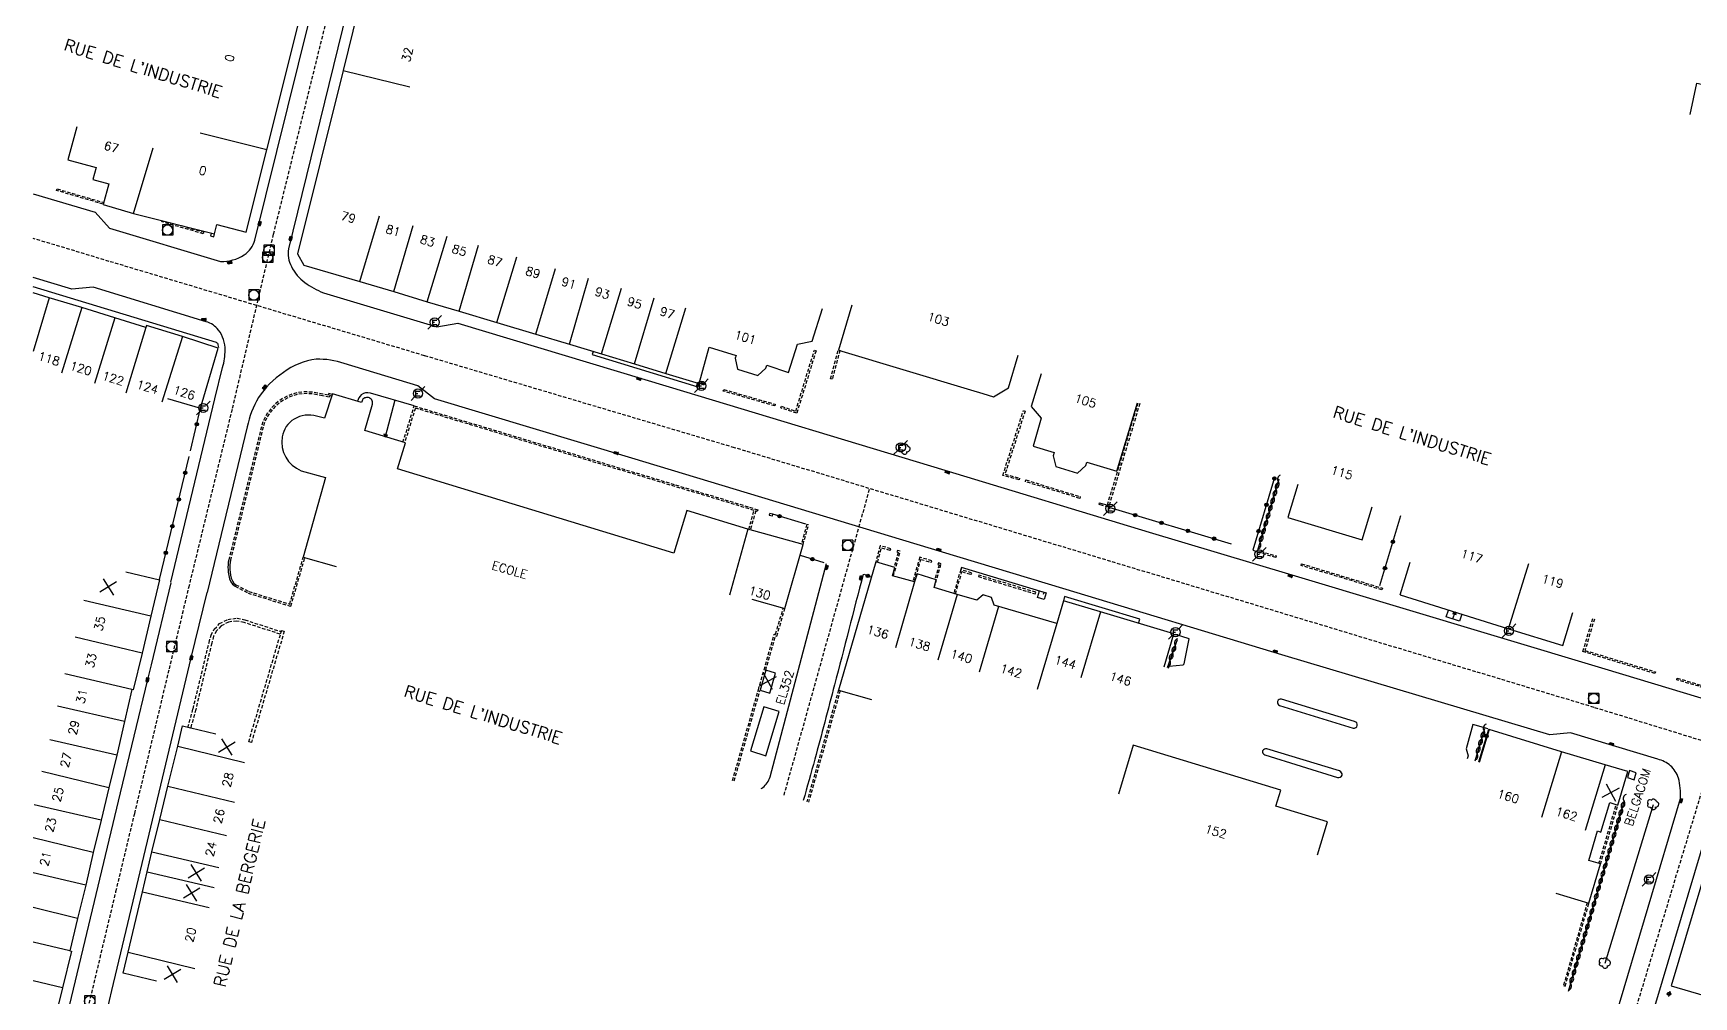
# Model space of a CAD drawing. Header units: millimetres. Extents: x 115000 to 116001, y 121999 to 123001.
# Drawn here: x 115000 to 115241.7, y 122139.1 to 122279.4 of the extents above; entities that cross this region are included whole.
import ezdxf
from ezdxf.enums import TextEntityAlignment as Align

# ---------------------------------------------------------------- set-up
doc = ezdxf.new("R2010")
doc.units = ezdxf.units.MM
doc.linetypes.add('DASHED', pattern=[0.75, 0.5, -0.25])
doc.layers.get('0').update_dxf_attribs({"linetype": 'CONTINUOUS'})
for name, color, linetype in [('W0001', 6, 'DASHED'), ('W0008', 7, 'CONTINUOUS'), ('W0100', 7, 'CONTINUOUS'), ('W0112', 1, 'DASHED'), ('W0300', 7, 'CONTINUOUS'), ('W0302', 3, 'CONTINUOUS'), ('W0310', 3, 'CONTINUOUS'), ('W0322', 7, 'CONTINUOUS'), ('W0334', 7, 'CONTINUOUS'), ('W0400', 7, 'CONTINUOUS'), ('W0420', 7, 'CONTINUOUS'), ('W0471', 7, 'CONTINUOUS'), ('W0984', 7, 'CONTINUOUS'), ('W0989', 7, 'CONTINUOUS'), ('W0991', 7, 'CONTINUOUS'), ('W1102', 7, 'CONTINUOUS')]:
    doc.layers.add(name, color=color, linetype=linetype)
doc.styles.get("Standard").update_dxf_attribs({"font": 'romans.shx', "width": 0.85})

# ---------------------------------------------------------------- blocks, each defined once
blk = doc.blocks.new('t991o')
at = {"color": 0, "linetype": 'Continuous'}
for p, q in [((-1, 1), (1, -1)), ((-1, -1), (1, 1))]:
    blk.add_line(p, q, dxfattribs=at)
blk = doc.blocks.new('T400')
for p, q in [((-0.15, 0.3), (0.15, 0.3)), ((-0.15, -0.25), (-0.15, 0.3)), ((-0.15, 0.15), (0.15, 0.15)), ((-0.15, 0), (0.15, 0)), ((0.15, 0.3), (0.15, -0.25)), ((-0.15, -0.15), (0.15, -0.15)), ((-0.15, -0.25), (-0.15, -0.3)), ((-0.15, -0.3), (0.15, -0.3)), ((0.15, -0.3), (0.15, -0.25))]:
    blk.add_line(p, q)
blk = doc.blocks.new('T420')
for p, q in [((0.75, 0.75), (-0.75, 0.75)), ((-0.75, 0.75), (-0.75, -0.75)), ((0.75, 0.75), (0.75, -0.75)), ((0.75, -0.75), (-0.75, -0.75))]:
    blk.add_line(p, q)
blk.add_ellipse((0, 0), major_axis=(-0.53, 0.53), ratio=1, start_param=3.926991, end_param=10.210176)
blk = doc.blocks.new('t322o')
at = {"color": 0, "linetype": 'Continuous'}
for radius in [0.25, 0.15]:
    blk.add_circle((0, 0), radius, dxfattribs=at)
blk = doc.blocks.new('t310o')
at = {"color": 0, "linetype": 'Continuous'}
for centre, start, end in [((-0.5, 0.38), 216.8699, 323.1304), ((0.5, -0.37), 36.8699, 143.1303)]:
    blk.add_arc(centre, 0.625, start, end, dxfattribs=at)
blk = doc.blocks.new('T471')
for p, q in [((-0.333334, 0.333334), (-0.333334, -0.333334)), ((-0.333334, 0.333334), (0.333334, 0.333334)), ((-0.333334, 0), (0, 0)), ((0.500001, 0.500001), (1.000002, 1.000002)), ((-0.500001, -0.500001), (-1.000002, -1.000002)), ((-0.333334, -0.333334), (0.333334, -0.333334))]:
    blk.add_line(p, q)
blk.add_ellipse((0, 0), major_axis=(0.471405, 0.471405), ratio=1, start_param=5.4977871438, end_param=11.780972451)
blk = doc.blocks.new('T300')
for p, q in [((-0.8, 0.51), (-0.86, 0.34)), ((-0.86, 0.34), (-0.86, 0.17)), ((-0.86, 0.17), (-0.74, 0.06)), ((-0.69, 0.63), (-0.8, 0.51)), ((-0.8, -0.06), (-0.74, 0.06)), ((-0.74, 0.06), (-0.69, 0.11)), ((-0.57, 0.69), (-0.69, 0.63)), ((-0.46, 0.69), (-0.57, 0.69)), ((-0.29, 0.63), (-0.46, 0.69)), ((-0.29, 0.63), (-0.17, 0.74)), ((-0.23, 0.57), (-0.29, 0.63)), ((-0.17, 0.74), (-0.06, 0.8)), ((-0.06, 0.8), (0.06, 0.8)), ((0.06, 0.8), (0.23, 0.74)), ((0.23, 0.74), (0.34, 0.63)), ((0.34, 0.63), (0.4, 0.51)), ((0.46, 0.46), (0.34, 0.46)), ((0.4, 0.51), (0.4, 0.46)), ((0.57, 0.4), (0.46, 0.46)), ((0.57, 0.4), (0.69, 0.29)), ((0.69, 0.29), (0.74, 0.17)), ((0.74, 0.06), (0.69, -0.17)), ((0.74, 0.17), (0.74, 0.06)), ((-0.8, -0.17), (-0.8, -0.06)), ((-0.8, -0.23), (-0.8, -0.17)), ((-0.74, -0.34), (-0.8, -0.23)), ((-0.69, -0.4), (-0.74, -0.34)), ((-0.51, -0.46), (-0.69, -0.4)), ((-0.4, -0.46), (-0.51, -0.46)), ((-0.4, -0.46), (-0.34, -0.46)), ((-0.34, -0.46), (-0.34, -0.4)), ((-0.34, -0.51), (-0.34, -0.46)), ((-0.29, -0.63), (-0.34, -0.51)), ((-0.17, -0.74), (-0.29, -0.63)), ((-0.06, -0.8), (-0.17, -0.74)), ((0.06, -0.8), (-0.06, -0.8)), ((0.17, -0.74), (0.06, -0.8)), ((0.23, -0.69), (0.17, -0.74)), ((0.29, -0.46), (0.23, -0.46)), ((0.29, -0.63), (0.23, -0.69)), ((0.46, -0.4), (0.29, -0.46)), ((0.34, -0.51), (0.29, -0.63)), ((0.34, -0.51), (0.34, -0.46)), ((0.57, -0.34), (0.46, -0.4)), ((0.63, -0.29), (0.57, -0.34)), ((0.69, -0.17), (0.63, -0.29))]:
    blk.add_line(p, q)
blk = doc.blocks.new('t112o')
at = {"color": 0, "linetype": 'Continuous'}
for p, q in [((-0.5, 0.5), (0.5, 0.5)), ((-0.5, -0.5), (-0.5, 0.5)), ((0.5, 0.5), (0.5, -0.5)), ((0.5, -0.5), (-0.5, -0.5))]:
    blk.add_line(p, q, dxfattribs=at)

msp = doc.modelspace()

# ---------------------------------------------------------------- linework, layer by layer
at = {"layer": 'W0001'}
for points in [[(115022.66, 122198.7), (115029.02, 122224.83), (115034.99, 122250.17), (115049.15, 122307.38), (115057.29, 122339.93)], [(115775.04, 122017.45), (115761.21, 122021.84), (115744.63, 122026.65), (115735.29, 122028.5), (115626.08, 122061.41), (115543.03, 122086.57), (115522.22, 122092.46), (115515.24, 122095.51), (115478.19, 122106.29), (115358.41, 122141.59), (115305.22, 122157.5), (115260.75, 122170.9), (115227.19, 122181.25), (115102.07, 122219.06), (115056.95, 122232.46), (115011.06, 122246.19), (115000, 122249.53)], [(115109.29, 122168.48), (115121.76, 122213.11)], [(115000.62, 122106.86), (115007.47, 122135.29), (115012.05, 122154.44), (115014.77, 122165.8), (115019.82, 122186.88), (115022.66, 122198.7)], [(115232.76, 122135.62), (115244.93, 122175.78)]]:
    msp.add_lwpolyline(points, dxfattribs=at)
at = {"layer": 'W0008', "flags": 128}
for points in [[(115000, 122256.02), (115009.03, 122253.33), (115011.1, 122251.03), (115027.28, 122246.17, 0.151), (115030.71, 122247.13, 0.1683), (115032.26, 122249.3), (115043.4, 122294.3), (115047.18, 122309.51), (115054.88, 122340.59)], [(115059.69, 122339.24), (115052.26, 122309.33), (115045.65, 122282.63), (115037.18, 122248.02, 0.1716), (115037.58, 122245.45, 0.1194), (115039.54, 122243.1, 0.0531), (115042.23, 122241.62), (115058.74, 122236.64), (115061.83, 122237.18), (115092.55, 122227.92), (115132.68, 122215.77), (115162.45, 122206.76), (115182.71, 122200.7), (115228.74, 122186.86), (115249.46, 122180.61), (115303.16, 122164.47), (115305.37, 122162.31), (115323.93, 122156.92, 0.1386), (115326.16, 122156.94, 0.13), (115327.94, 122157.97, 0.1202), (115329.1, 122160.07), (115329.11, 122160.1)], [(115020.02, 122199.47), (115026.45, 122226.17), (115027.57, 122230.76, 0.0639), (115027.94, 122233.28, 0.1663), (115026.98, 122236.19, 0.1465), (115025.18, 122237.41), (115008.72, 122242.44), (115005.62, 122242.15), (115000, 122243.84)], [(115230.37, 122136.34), (115239.78, 122168, 0.0808), (115239.47, 122170.96, 0.1308), (115238.31, 122172.77, 0.1073), (115236.48, 122173.72), (115223.77, 122177.54), (115220.74, 122177.27), (115182.25, 122188.78), (115149.85, 122198.55), (115132.34, 122203.86), (115087.14, 122217.53), (115058.4, 122226.2), (115055.96, 122228.06), (115045.27, 122231.34, 0.0807), (115041.19, 122231.96, 0.1317), (115036.42, 122230, 0.1033), (115032.79, 122226.36, 0.0786), (115031.14, 122222.09), (115025.3, 122197.99)], [(115105.95, 122169.43, 0.015154), (115106.19, 122169.6, 0.1596), (115107.25, 122171.13), (115115.45, 122202.22)], [(115120.8, 122200.63, -0.0006), (115116.63, 122184.53, -0.0028), (115113.76, 122173.7, -0.001321), (115112.09, 122167.68)], [(115291.95, 122120.7), (115317.06, 122135.07, 0.1276), (115318.57, 122136.65, 0.0584), (115319.15, 122137.93), (115321.34, 122144.89, 0.1928), (115321.03, 122147.08, 0.2035), (115318.73, 122149.13), (115302.19, 122154.02), (115299.14, 122153.74), (115265.63, 122163.76), (115263.19, 122165.63), (115249.58, 122169.77, 0.0772), (115247.78, 122169.74, 0.1516), (115245.73, 122168.43, 0.1108), (115244.59, 122166.42), (115235.15, 122134.91)]]:
    msp.add_lwpolyline(points, format="xyb", dxfattribs=at)
at = {"layer": 'W0008'}
for points in [[(115020.01, 122199.41), (115017.15, 122187.47), (115016.63, 122185.3), (115012.67, 122168.8), (115007.23, 122146.09), (115005.25, 122137.82), (115000.76, 122119.03), (115000, 122115.91)], [(115003.26, 122106.1), (115004.88, 122112.96), (115008.61, 122128.4), (115010.75, 122137.11), (115011.43, 122140.05), (115016.86, 122162.8), (115023.01, 122188.47), (115025.3, 122197.99)]]:
    msp.add_lwpolyline(points, dxfattribs=at)
at = {"layer": 'W0100'}
msp.add_line((115198.95, 122197.63), (115200.44, 122202.4), dxfattribs=at)
at = {"layer": 'W0100', "flags": 128}
for points in [[(115006.35, 122265.8), (115005.02, 122260.98), (115009.14, 122259.85), (115008.66, 122258.12), (115010.99, 122257.5), (115010.19, 122254.46), (115014.58, 122253.14), (115026.39, 122250.18), (115026.71, 122251.58), (115031.02, 122250.46), (115033.99, 122262.45), (115038.53, 122280.42), (115039.43, 122284.09), (115039.65, 122284.96), (115040.98, 122290.44), (115042.44, 122296.3), (115045.69, 122309.36), (115047.27, 122315.45), (115047.51, 122316.4), (115053.7, 122340.73)], [(115047.27, 122282.66), (115045.13, 122273.99), (115038.49, 122247.3), (115039.4, 122245.65), (115047.54, 122243.24), (115052.48, 122241.79), (115057.32, 122240.31), (115062, 122238.95), (115067.49, 122237.28), (115073.14, 122235.58), (115078.04, 122234.15), (115082.7, 122232.73), (115087.51, 122231.28), (115092.08, 122229.88), (115096.95, 122228.43), (115098.38, 122233.72), (115102.3, 122232.48), (115102.17, 122232.08), (115102.49, 122230.5), (115105.48, 122229.57), (115106.65, 122230.66), (115106.78, 122231.06), (115109.94, 122230.03), (115111.24, 122234.16), (115113.39, 122234.56), (115114.9, 122239.33)], [(115119.17, 122239.82), (115117.21, 122233.26), (115136.42, 122227.49)], [(115138.24, 122226.95), (115138.24, 122226.95), (115139.78, 122226.49), (115141.96, 122227.76), (115143.39, 122232.55)], [(115146.69, 122229.83), (115145.25, 122225.04), (115146.72, 122223.35), (115145.53, 122219.31), (115148.61, 122218.38), (115148.46, 122217.89), (115148.87, 122216.34), (115152, 122215.36), (115153.22, 122216.46), (115153.36, 122216.95), (115157.75, 122215.63), (115160.75, 122225.59)], [(115184.08, 122213.7), (115182.64, 122208.91), (115193.45, 122205.67), (115194.88, 122210.46)], [(115164.6, 122187.16), (115166.03, 122191.95), (115155.37, 122195.15), (115149.96, 122196.77), (115149, 122193.46), (115139.85, 122196.15), (115139.47, 122197.24), (115138.25, 122197.62), (115137.34, 122196.89), (115134.48, 122197.71), (115131.12, 122198.7), (115131.45, 122199.84), (115128.65, 122200.69), (115128.3, 122199.52), (115125.07, 122200.43), (115125.43, 122201.61), (115122.64, 122202.47), (115117.22, 122183.78), (115122.02, 122182.39)], [(115198.95, 122197.63), (115214.73, 122192.68), (115222.66, 122190.28), (115224.11, 122195.07)], [(115221.65, 122154.19), (115226.44, 122152.76), (115228.14, 122158.47), (115226.41, 122158.99), (115227.67, 122163.27), (115228.2, 122163.11), (115229.47, 122167.39), (115230.67, 122167.04), (115232.1, 122171.91), (115228.8, 122172.9), (115222.44, 122174.81), (115211.94, 122178.02), (115210.48, 122173.24)], [(115186.94, 122159.79), (115188.4, 122164.58), (115180.88, 122166.87), (115181.59, 122169.19), (115160.11, 122175.74), (115157.95, 122168.63)], [(115288.03, 122150), (115289.48, 122154.78), (115283.4, 122156.62), (115278.13, 122158.15), (115272.51, 122159.85), (115266.93, 122161.52), (115262.77, 122162.76), (115252.27, 122165.9), (115246.46, 122167.72), (115243.7, 122158.41), (115238.43, 122140.73), (115243.22, 122139.3)]]:
    msp.add_lwpolyline(points, dxfattribs=at)
at = {"layer": 'W0100'}
for points in [[(115241.18, 122267.55), (115242.13, 122272.12), (115246.17, 122271.28), (115258.04, 122268.8), (115258.54, 122271.17), (115263.35, 122270.16), (115262.85, 122267.8), (115273.18, 122265.65), (115272.15, 122260.75)], [(115019.57, 122226.21), (115024.37, 122224.81), (115026.92, 122233.57), (115021.75, 122235.23), (115016.47, 122236.84), (115016.39, 122236.58), (115011.87, 122237.97), (115007.09, 122239.46), (115002.3, 122240.88), (115000, 122241.6)], [(115052.62, 122225.97), (115051.22, 122220.67), (115051.57, 122220.87), (115051.02, 122221.02), (115051.22, 122220.67)], [(115013.49, 122200.99), (115018.36, 122199.85), (115017.12, 122194.52), (115015.84, 122189.16), (115014.57, 122183.79), (115014.35, 122183.84), (115013.29, 122179.22), (115012.15, 122174.28), (115010.99, 122169.55), (115009.91, 122164.83), (115008.74, 122160.11), (115007.64, 122155.38), (115006.44, 122150.52), (115005.34, 122145.83), (115005.55, 122145.76), (115004.27, 122140.44), (115003.02, 122135.27), (115001.94, 122131.2), (115000.99, 122127.38), (115001.48, 122127.25), (115000.35, 122122.39), (115000, 122120.85)], [(115207.92, 122194.82), (115207.61, 122193.83), (115205.68, 122194.45), (115205.98, 122195.42)], [(115206.64, 122194.14), (115206.95, 122195.12), (115206.59, 122194.93), (115207.13, 122194.76), (115206.95, 122195.12)], [(115017.94, 122141.39), (115013.09, 122142.58), (115013.84, 122145.63), (115015.9, 122154.42), (115016.59, 122157.34), (115017.28, 122160.24), (115018.43, 122164.96), (115019.6, 122169.8), (115021.03, 122175.62), (115021.72, 122178.55), (115026.59, 122177.41)]]:
    msp.add_lwpolyline(points, dxfattribs=at)
at = {"layer": 'W0100', "flags": 128}
for points in [[(115104.61, 122197.02), (115109.42, 122195.66), (115112.05, 122204.97), (115104.04, 122207.22), (115095.12, 122209.9), (115093.26, 122203.71), (115053.02, 122215.97), (115054.19, 122219.75), (115048.26, 122221.59), (115049.38, 122225.41, 0.2146), (115049.28, 122226.04, 0.138372), (115048.8, 122226.38, 0.1192), (115048.22, 122226.3, 0.1998), (115047.86, 122225.88), (115047.79, 122225.65), (115043.55, 122226.89), (115042.38, 122223.35), (115041.24, 122223.66, 0.2042), (115038, 122223.24, 0.2139), (115036.23, 122220.64, 0.3507), (115039.01, 122215.71), (115042.55, 122214.72), (115039.3, 122203.12), (115044.11, 122201.77)], [(115055.46, 122225.14), (115049.07, 122227, 0.2329), (115047.75, 122226.77, 0.129647), (115047.2, 122225.82)]]:
    msp.add_lwpolyline(points, format="xyb", dxfattribs=at)
msp.add_lwpolyline([(115105.79, 122183.75), (115107.21, 122183.34), (115108.06, 122186.26), (115106.62, 122186.67)], close=True, dxfattribs=at)
at = {"layer": 'W0100'}
for points in [[(115104.42, 122174.93), (115106.62, 122174.22), (115108.56, 122180.64), (115106.35, 122181.34)], [(115233.01, 122170.71), (115233.34, 122171.72), (115232.37, 122172.06), (115232.04, 122171.05)]]:
    msp.add_lwpolyline(points, close=True, dxfattribs=at)
at = {"layer": 'W0112'}
for p, q in [((115030.8, 122194), (115036.08, 122192.3)), ((115031.37, 122176.26), (115036.16, 122192.47)), ((115036.16, 122192.47), (115036.54, 122192.36)), ((115102.03, 122170.55), (115105.79, 122183.75)), ((115117.22, 122183.78), (115112.62, 122167.53)), ((115117.46, 122183.71), (115112.86, 122167.46)), ((115227.89, 122158.51), (115230.43, 122167.12)), ((115228.13, 122158.44), (115230.67, 122167.05))]:
    msp.add_line(p, q, dxfattribs=at)
for points in [[(115010.2, 122254.52), (115003.41, 122256.5), (115003.48, 122256.74), (115010.27, 122254.76)], [(115024.85, 122250.56), (115024.76, 122250.2), (115018.74, 122251.95), (115018.78, 122252.09)], [(115021.57, 122251.39), (115024.58, 122250.51), (115024.61, 122250.63)], [(115025.9, 122250.3), (115025.8, 122249.9), (115026.29, 122249.78), (115026.39, 122250.18)], [(115117.42, 122233.24), (115116.31, 122229.04), (115116.06, 122229.11), (115117.18, 122233.3)], [(115097.01, 122228.67), (115097.7, 122228.4), (115097.61, 122228.16), (115096.95, 122228.43)], [(115043.52, 122226.81), (115043.03, 122226.96), (115042.92, 122226.69), (115042.16, 122226.87), (115041.4, 122227.02), (115040.63, 122227.14), (115039.87, 122227.19), (115039.11, 122227.17), (115038.38, 122227.05), (115037.66, 122226.85), (115036.96, 122226.57), (115036.29, 122226.21), (115035.66, 122225.77), (115035.09, 122225.28), (115034.58, 122224.73), (115034.12, 122224.13), (115033.74, 122223.5), (115033.44, 122222.82), (115033.22, 122222.12), (115028.47, 122202.74), (115028.4, 122202.39), (115028.36, 122202.03), (115028.35, 122201.67), (115028.36, 122201.3), (115028.4, 122200.92), (115028.47, 122200.44), (115028.59, 122199.97), (115028.78, 122199.54), (115029.03, 122199.18), (115029.38, 122198.91), (115031.27, 122197.9), (115037.26, 122196.05), (115037.5, 122195.98), (115039.54, 122203.05)], [(115043.44, 122226.57), (115043.18, 122226.66), (115043.07, 122226.4), (115042.11, 122226.62), (115041.35, 122226.78), (115040.61, 122226.89), (115039.87, 122226.94), (115039.14, 122226.92), (115038.44, 122226.81), (115037.74, 122226.62), (115037.07, 122226.34), (115036.42, 122225.99), (115035.82, 122225.57), (115035.27, 122225.1), (115034.77, 122224.57), (115034.33, 122223.99), (115033.96, 122223.38), (115033.67, 122222.73), (115033.46, 122222.05), (115028.72, 122202.69), (115028.65, 122202.35), (115028.61, 122202.01), (115028.6, 122201.67), (115028.61, 122201.31), (115028.65, 122200.95), (115028.72, 122200.49), (115028.83, 122200.05), (115029, 122199.66), (115029.21, 122199.35), (115029.51, 122199.12), (115031.37, 122198.14), (115037.33, 122196.29), (115039.3, 122203.12)], [(115053.82, 122219.86), (115055.46, 122225.14), (115105, 122210.18), (115105.47, 122210.03), (115105.39, 122209.79), (115105.16, 122209.86), (115104.39, 122207.13)], [(115104.15, 122207.19), (115104.93, 122209.94), (115055.62, 122224.83), (115054.06, 122219.79)], [(115161.07, 122225.5), (115156.54, 122210.46), (115155.64, 122210.65), (115155.14, 122210.82), (115155.22, 122211.06), (115155.7, 122210.89), (115156.37, 122210.75), (115160.83, 122225.57)], [(115112.05, 122204.97), (115112.86, 122207.83), (115112.62, 122207.9), (115111.8, 122205.04)], [(115122.88, 122202.4), (115123.47, 122204.48), (115124.75, 122204.12), (115124.82, 122204.36), (115123.29, 122204.79), (115122.64, 122202.47)], [(115125.2, 122200.39), (115126.21, 122203.99), (115125.79, 122204.12), (115125.72, 122203.88), (115125.9, 122203.82), (115125.3, 122201.65)], [(115128.29, 122199.53), (115129.2, 122202.81), (115130.72, 122202.36), (115130.79, 122202.6), (115129.03, 122203.12), (115128.05, 122199.6)], [(115131.15, 122198.69), (115132.16, 122202.15), (115131.76, 122202.3), (115131.67, 122202.06), (115131.86, 122202), (115131.24, 122199.9)], [(115134.24, 122197.78), (115135.17, 122201.02), (115136.53, 122200.58), (115136.61, 122200.82), (115135, 122201.33), (115134, 122197.85)], [(115101.79, 122170.61), (115105.55, 122183.81), (115106.38, 122186.73), (115107.86, 122191.94), (115108.05, 122191.92), (115109.18, 122195.73)], [(115106.62, 122186.67), (115108.04, 122191.67), (115108.23, 122191.64), (115109.42, 122195.66)], [(115022.52, 122178.35), (115023.27, 122181.06), (115025.6, 122190.7), (115025.88, 122191.76), (115026.36, 122192.64), (115027.13, 122193.45), (115028.32, 122194.07), (115029.67, 122194.24), (115030.8, 122194)], [(115036.08, 122192.3), (115035.96, 122191.92), (115030.7, 122193.61), (115029.65, 122193.83), (115028.44, 122193.68), (115027.38, 122193.13), (115026.69, 122192.4), (115026.25, 122191.61), (115025.98, 122190.6), (115023.66, 122180.96)], [(115036.54, 122192.36), (115031.76, 122176.15), (115031.37, 122176.26)], [(115227.25, 122194.12), (115225.87, 122189.56), (115236.14, 122186.42), (115236.06, 122186.18), (115225.56, 122189.39), (115227.01, 122194.19)], [(115246.01, 122183.25), (115239.24, 122185.28), (115239.31, 122185.52), (115246.08, 122183.49)], [(115023.66, 122180.96), (115022.91, 122178.24), (115022.52, 122178.35)], [(115226.2, 122152.83), (115222.74, 122140.76), (115222.98, 122140.69), (115226.44, 122152.76)]]:
    msp.add_lwpolyline(points, dxfattribs=at)
for points in [[(115113.94, 122233.16), (115111.14, 122224.08), (115108.84, 122224.85), (115108.92, 122225.09), (115110.98, 122224.4), (115113.7, 122233.24)], [(115107.93, 122225.14), (115100.44, 122227.31), (115100.51, 122227.55), (115108, 122225.38)], [(115144.37, 122224.4), (115141.45, 122215.2), (115143.57, 122214.63), (115143.5, 122214.39), (115141.13, 122215.03), (115144.13, 122224.48)], [(115152.33, 122211.69), (115144.41, 122214.13), (115144.48, 122214.37), (115152.4, 122211.93)], [(115107.12, 122209.26), (115107.62, 122209.12), (115107.68, 122209.37), (115107.18, 122209.5)], [(115178.63, 122204), (115180.94, 122203.3), (115180.87, 122203.06), (115178.56, 122203.76)], [(115196.32, 122198.37), (115184.54, 122201.92), (115184.61, 122202.16), (115196.39, 122198.61)], [(115137.57, 122200.29), (115145.85, 122197.78), (115145.92, 122198.02), (115137.64, 122200.52)]]:
    msp.add_lwpolyline(points, close=True, dxfattribs=at)
at = {"layer": 'W0302', "flags": 128}
msp.add_lwpolyline([(115228.8, 122144.02), (115235.82, 122167.13)], dxfattribs=at)
at = {"layer": 'W0310'}
for p, q in [((115178.25, 122204.16), (115181.36, 122214.52)), ((115166.51, 122191.09), (115165.07, 122187.02)), ((115211.26, 122178.15), (115209.82, 122173.44))]:
    msp.add_line(p, q, dxfattribs=at)
at = {"layer": 'W0310', "flags": 128}
msp.add_lwpolyline([(115223.46, 122139.92), (115231.6, 122167.72)], dxfattribs=at)
at = {"layer": 'W0322'}
for p, q in [((115196, 122199.02), (115199.06, 122209.21)), ((115211.83, 122178.05), (115210.37, 122173.27))]:
    msp.add_line(p, q, dxfattribs=at)
at = {"layer": 'W0322', "flags": 128}
for points in [[(115022.88, 122218.59), (115024.37, 122224.81)], [(115018.37, 122199.87), (115022.7, 122217.76)], [(115180.7, 122214.72), (115177.53, 122204.14), (115177.95, 122203.99), (115178.56, 122203.76)], [(115112.47, 122207.94), (115107.68, 122209.37)], [(115156.57, 122210.39), (115174.37, 122205.08)], [(115115.13, 122202.29), (115111.69, 122203.38)], [(115121.99, 122200.21), (115121, 122200.59)], [(115238.2, 122139.96), (115238.01, 122139.19)]]:
    msp.add_lwpolyline(points, dxfattribs=at)
at = {"layer": 'W0334', "flags": 128}
msp.add_lwpolyline([(115027, 122233.64, 0.048), (115026.94, 122234.04, 0.2428), (115026.7, 122234.36), (115000, 122242.46)], format="xyb", dxfattribs=at)
for points in [[(115081.51, 122233.09), (115081.37, 122232.63), (115096.74, 122227.93), (115096.89, 122228.44)], [(115147.06, 122197.74), (115147.14, 122197.99), (115135.1, 122201.62), (115135, 122201.33)], [(115160.9, 122193.49), (115161.09, 122194.11), (115150.12, 122197.4), (115149.96, 122196.77)], [(115165.27, 122186.96), (115165.35, 122187.24), (115167.4, 122187.45), (115167.52, 122187.58), (115168.24, 122191.22), (115166.25, 122191.88)], [(115211.78, 122178.12), (115209.54, 122178.78), (115208.58, 122175.21), (115208.87, 122174.2), (115208.74, 122173.77)]]:
    msp.add_lwpolyline(points, dxfattribs=at)
for points in [[(115192.14, 122178.24, 0.992), (115192.34, 122179.2), (115181.71, 122182.45, 0.9628), (115181.42, 122181.52)], [(115179.56, 122175.23, 0.2542), (115178.93, 122174.95, 0.3339), (115179.26, 122174.34), (115189.84, 122171.07, 0.3203), (115190.54, 122171.38, 0.2496), (115190.16, 122172.01)]]:
    msp.add_lwpolyline(points, format="xyb", close=True, dxfattribs=at)
at = {"layer": 'W1102'}
for p, q in [((115045.13, 122273.99), (115054.84, 122271.59)), ((115033.99, 122262.45), (115024.28, 122264.86)), ((115014.58, 122253.14), (115017.46, 122262.71)), ((115047.54, 122243.24), (115050.38, 122252.83)), ((115052.48, 122241.79), (115055.29, 122251.39)), ((115057.32, 122240.31), (115060.25, 122249.87)), ((115062, 122238.95), (115064.79, 122248.55)), ((115067.49, 122237.28), (115070.4, 122246.84)), ((115073.14, 122235.58), (115076.01, 122245.16)), ((115078.04, 122234.15), (115080.84, 122243.75)), ((115002.3, 122240.88), (115000, 122233.09)), ((115082.7, 122232.73), (115085.62, 122242.29)), ((115087.51, 122231.28), (115090.39, 122240.86)), ((115007.09, 122239.46), (115004.1, 122229.92)), ((115092.08, 122229.88), (115095.01, 122239.44)), ((115011.87, 122237.97), (115008.93, 122228.41)), ((115016.39, 122236.58), (115013.48, 122227.01)), ((115021.75, 122235.23), (115018.7, 122225.71)), ((115136.42, 122227.49), (115138.24, 122226.95)), ((115104.04, 122207.22), (115101.33, 122197.6)), ((115214.73, 122192.68), (115217.72, 122202.22)), ((115128.3, 122199.52), (115125.49, 122189.93)), ((115134.48, 122197.71), (115131.68, 122188.11)), ((115017.12, 122194.52), (115007.38, 122196.8)), ((115140.49, 122195.96), (115137.67, 122186.37)), ((115155.37, 122195.15), (115152.49, 122185.58)), ((115149, 122193.46), (115146.13, 122183.88)), ((115015.84, 122189.16), (115006.11, 122191.47)), ((115014.35, 122183.84), (115004.62, 122186.15)), ((115013.29, 122179.22), (115003.54, 122181.45)), ((115012.15, 122174.28), (115002.4, 122176.53)), ((115021.03, 122175.62), (115030.74, 122173.22)), ((115222.44, 122174.81), (115219.56, 122165.23)), ((115228.8, 122172.9), (115225.92, 122163.33)), ((115010.99, 122169.55), (115001.27, 122171.94)), ((115019.6, 122169.8), (115029.32, 122167.45)), ((115009.91, 122164.83), (115000.16, 122167.05)), ((115018.43, 122164.96), (115028.14, 122162.6)), ((115008.74, 122160.11), (115000, 122162.28)), ((115017.28, 122160.24), (115027.01, 122157.94)), ((115007.64, 122155.38), (115000, 122157.16)), ((115016.59, 122157.34), (115026.32, 122155.03)), ((115015.9, 122154.42), (115025.63, 122152.13)), ((115006.44, 122150.52), (115000, 122152.11)), ((115005.34, 122145.83), (115000, 122147.08)), ((115013.84, 122145.63), (115023.54, 122143.24)), ((115004.27, 122140.44), (115000, 122141.47))]:
    msp.add_line(p, q, dxfattribs=at)

# ---------------------------------------------------------------- block references
at = {"layer": 'W0112', "rotation": 163.1327906313934}
msp.add_blockref('t112o', (115146.81, 122197.61), dxfattribs=at)
at = {"layer": 'W0300'}
for p in [(115126.84, 122218.85), (115235.82, 122167.13), (115228.8, 122144.02)]:
    msp.add_blockref('T300', p, dxfattribs=at)
at = {"layer": 'W0310'}
for p, rotation in [((115180.91, 122213.01), 73.2931175872494), ((115181.24, 122214.12), 73.2931175872494), ((115180.24, 122210.8), 73.2931175872494), ((115180.58, 122211.9), 73.2931175872494), ((115179.58, 122208.59), 73.2931175872494), ((115179.91, 122209.69), 73.2931175872494), ((115178.92, 122206.37), 73.2931175872494), ((115179.25, 122207.48), 73.2931175872494), ((115178.58, 122205.27), 73.2931175872494), ((115165.84, 122189.2), 250.4977925631316), ((115166.22, 122190.29), 250.4977925631316), ((115165.45, 122188.11), 250.4977925631316), ((115210.83, 122176.75), 253.0192949424944), ((115211.17, 122177.86), 253.0192949424944), ((115210.16, 122174.54), 253.0192949424944), ((115210.5, 122175.65), 253.0192949424944), ((115231.57, 122167.63), 73.67990668053558), ((115230.92, 122165.41), 73.67990668053558), ((115231.25, 122166.52), 73.67990668053558), ((115230.27, 122163.19), 73.67990668053558), ((115230.6, 122164.3), 73.67990668053558), ((115229.3, 122159.87), 73.67990668053558), ((115229.62, 122160.98), 73.67990668053558), ((115229.95, 122162.09), 73.67990668053558), ((115228.65, 122157.65), 73.67990668053558), ((115228.97, 122158.76), 73.67990668053558), ((115228, 122155.44), 73.67990668053558), ((115228.32, 122156.54), 73.67990668053558), ((115227.35, 122153.22), 73.67990668053558), ((115227.68, 122154.33), 73.67990668053558), ((115226.7, 122151), 73.67990668053558), ((115227.03, 122152.11), 73.67990668053558), ((115225.73, 122147.68), 73.67990668053558), ((115226.05, 122148.78), 73.67990668053558), ((115226.38, 122149.89), 73.67990668053558), ((115225.08, 122145.46), 73.67990668053558), ((115225.4, 122146.57), 73.67990668053558), ((115224.43, 122143.24), 73.67990668053558), ((115224.75, 122144.35), 73.67990668053558), ((115223.78, 122141.03), 73.67990668053558), ((115224.11, 122142.13), 73.67990668053558)]:
    msp.add_blockref('t310o', p, dxfattribs=dict(at, rotation=rotation))
at = {"layer": 'W0322'}
for p, rotation in [((115023.81, 122222.48), 76.56862001363008), ((115022.13, 122215.42), 76.39886222283603), ((115180.66, 122214.58), 253.2931175872426), ((115021.19, 122211.53), 76.39886222283603), ((115108.64, 122209.08), 163.4094104038536), ((115160.4, 122209.25), 343.3822246725948), ((115179.51, 122210.75), 253.2931175872426), ((115020.25, 122207.64), 76.39886222283603), ((115164.23, 122208.11), 343.3822246725948), ((115168.07, 122206.96), 343.3822246725948), ((115178.36, 122206.92), 253.2931175872426), ((115171.9, 122205.82), 343.3822246725948), ((115197.91, 122205.37), 73.29311758728473), ((115019.31, 122203.76), 76.39886222283603), ((115113.41, 122202.84), 219.6400012016786), ((115121.49, 122200.4), 219.6400012016786), ((115196.76, 122201.54), 73.29311758728473), ((115211.54, 122177.09), 253.0192949425539), ((115238.1, 122139.57), 32.20186421642151)]:
    msp.add_blockref('t322o', p, dxfattribs=dict(at, rotation=rotation))
at = {"layer": 'W0400'}
for p, rotation in [((115032.94, 122251.7), 346.0497246934568), ((115037.47, 122249.52), 345.892210365711), ((115028.62, 122245.99), 102.2878018984653), ((115024.86, 122237.72), 90), ((115088.18, 122229.08), 71.88822579651793), ((115033.66, 122227.88), 316.9148669945533), ((115084.87, 122218.29), 73.74137052414125), ((115133.09, 122215.49), 72.20063418310389), ((115131.83, 122204.21), 72.43233063926998), ((115115.47, 122201.64), 343.4454206334491), ((115120.5, 122200.12), 343.835216799753), ((115182.99, 122200.4), 69.75659966953938), ((115023.01, 122188.47), 166.5245056152344), ((115180.8, 122189.4), 72.90181649339887), ((115016.63, 122185.3), 346.3938903808593), ((115229.74, 122175.92), 71.43589297965985), ((115239.85, 122167.68), 342.8494669542882)]:
    msp.add_blockref('T400', p, dxfattribs=dict(at, rotation=rotation))
at = {"layer": 'W0420'}
for p in [(115019.55, 122250.75), (115034.33, 122247.81), (115034.11, 122246.76), (115032.12, 122241.29), (115118.55, 122204.84), (115020.14, 122190.1), (115227.14, 122182.55), (115008.21, 122138.51)]:
    msp.add_blockref('T420', p, dxfattribs=at)
at = {"layer": 'W0471'}
for p in [(115058.43, 122237.32), (115097.26, 122228.08), (115056, 122226.95), (115024.75, 122224.85), (115126.28, 122219.11), (115156.78, 122210.2), (115178.48, 122203.55), (115166.26, 122192.21), (115214.8, 122192.41), (115235.18, 122156.21)]:
    msp.add_blockref('T471', p, dxfattribs=at)
at = {"layer": 'W0991'}
for p, rotation in [((115010.92, 122198.78), 256.8267589576807), ((115106.94, 122185.08), 73.7852430180913), ((115028.19, 122175.49), 76.812328994262), ((115229.63, 122168.86), 343.2691588319403), ((115023.75, 122157.18), 76.68456045613073), ((115023.06, 122154.26), 76.66943291526783), ((115020.26, 122142.43), 76.17826555099661)]:
    msp.add_blockref('t991o', p, dxfattribs=dict(at, rotation=rotation))

# ---------------------------------------------------------------- texts
at = {"layer": 'W0984'}
for s, rotation, p in [('ECOLE', 344.2553, (115069.36, 122201.27)), ('EL352', 73.2165, (115109.4, 122184.16)), ('BELGACOM', 71.8816, (115233.53, 122168.18))]:
    msp.add_text(s, height=1.25, rotation=rotation, dxfattribs=at).set_placement(p, align=Align.MIDDLE)
at = {"layer": 'W0989'}
for s, rotation, p in [("RUE DE L'INDUSTRIE", 342.9278, (115015.98, 122274.29)), ("RUE DE L'INDUSTRIE", 342.9278, (115200.68, 122220.84)), ("RUE DE L'INDUSTRIE", 342.9278, (115065.47, 122180.21)), ('RUE DE LA BERGERIE', 76.5137, (115030.04, 122152.81))]:
    msp.add_text(s, height=1.75, rotation=rotation, dxfattribs=at).set_placement(p, align=Align.MIDDLE)
at = {"layer": 'W0991'}
for s, rotation, p in [('32', 76.1202, (115054.45, 122276.29)), ('0', 75.8673, (115028.58, 122275.78)), ('67', 344.6659, (115011.38, 122262.83)), ('0', 346.1037, (115024.68, 122259.4)), ('79', 343.535, (115045.88, 122252.6)), ('81', 343.6721, (115052.4, 122250.67)), ('83', 342.9447, (115057.39, 122249.18)), ('85', 343.787, (115062.03, 122247.79)), ('87', 343.0303, (115067.22, 122246.24)), ('89', 343.3048, (115072.75, 122244.57)), ('91', 343.7482, (115077.97, 122243.03)), ('93', 343.0092, (115082.85, 122241.57)), ('95', 343.2514, (115087.55, 122240.14)), ('97', 342.9274, (115092.29, 122238.7)), ('103', 343.3041, (115131.76, 122237.77)), ('101', 342.4058, (115103.65, 122235.12)), ('118', 343.5833, (115002.29, 122232.02)), ('120', 342.6137, (115006.94, 122230.6)), ('122', 342.9278, (115011.63, 122229.15)), ('124', 343.0753, (115016.64, 122227.9)), ('126', 342.2165, (115021.98, 122227.07)), ('105', 343.2421, (115153.17, 122225.89)), ('115', 343.2931, (115190.49, 122215.43)), ('117', 342.6035, (115209.38, 122203.26)), ('119', 343.1772, (115221.16, 122199.62)), ('130', 344.2553, (115105.74, 122197.91)), ('35', 76.6491, (115009.67, 122193.46)), ('136', 343.812, (115122.93, 122192.23)), ('138', 343.6622, (115129, 122190.46)), ('33', 76.69, (115008.4, 122188.09)), ('140', 343.7438, (115135.11, 122188.68)), ('142', 343.6178, (115142.35, 122186.55)), ('144', 343.3869, (115150.24, 122187.82)), ('146', 343.289, (115158.26, 122185.41)), ('31', 77.0416, (115007.06, 122182.87)), ('29', 77.0416, (115005.9, 122178.32)), ('27', 76.1885, (115004.77, 122173.59)), ('28', 76.1166, (115028.32, 122170.73)), ('25', 76.0359, (115003.59, 122168.59)), ('160', 343.0193, (115214.7, 122168.29)), ('26', 76.407, (115027.03, 122165.44)), ('162', 343.3008, (115223.18, 122165.72)), ('23', 76.0359, (115002.53, 122164.16)), ('152', 343.0415, (115172.13, 122163.19)), ('24', 76.3404, (115025.87, 122160.65)), ('21', 76.8772, (115001.78, 122159.23)), ('20', 76.7839, (115022.9, 122148.14))]:
    msp.add_text(s, height=1.25, rotation=rotation, dxfattribs=at).set_placement(p, align=Align.MIDDLE)

doc.saveas('drawing.dxf')
